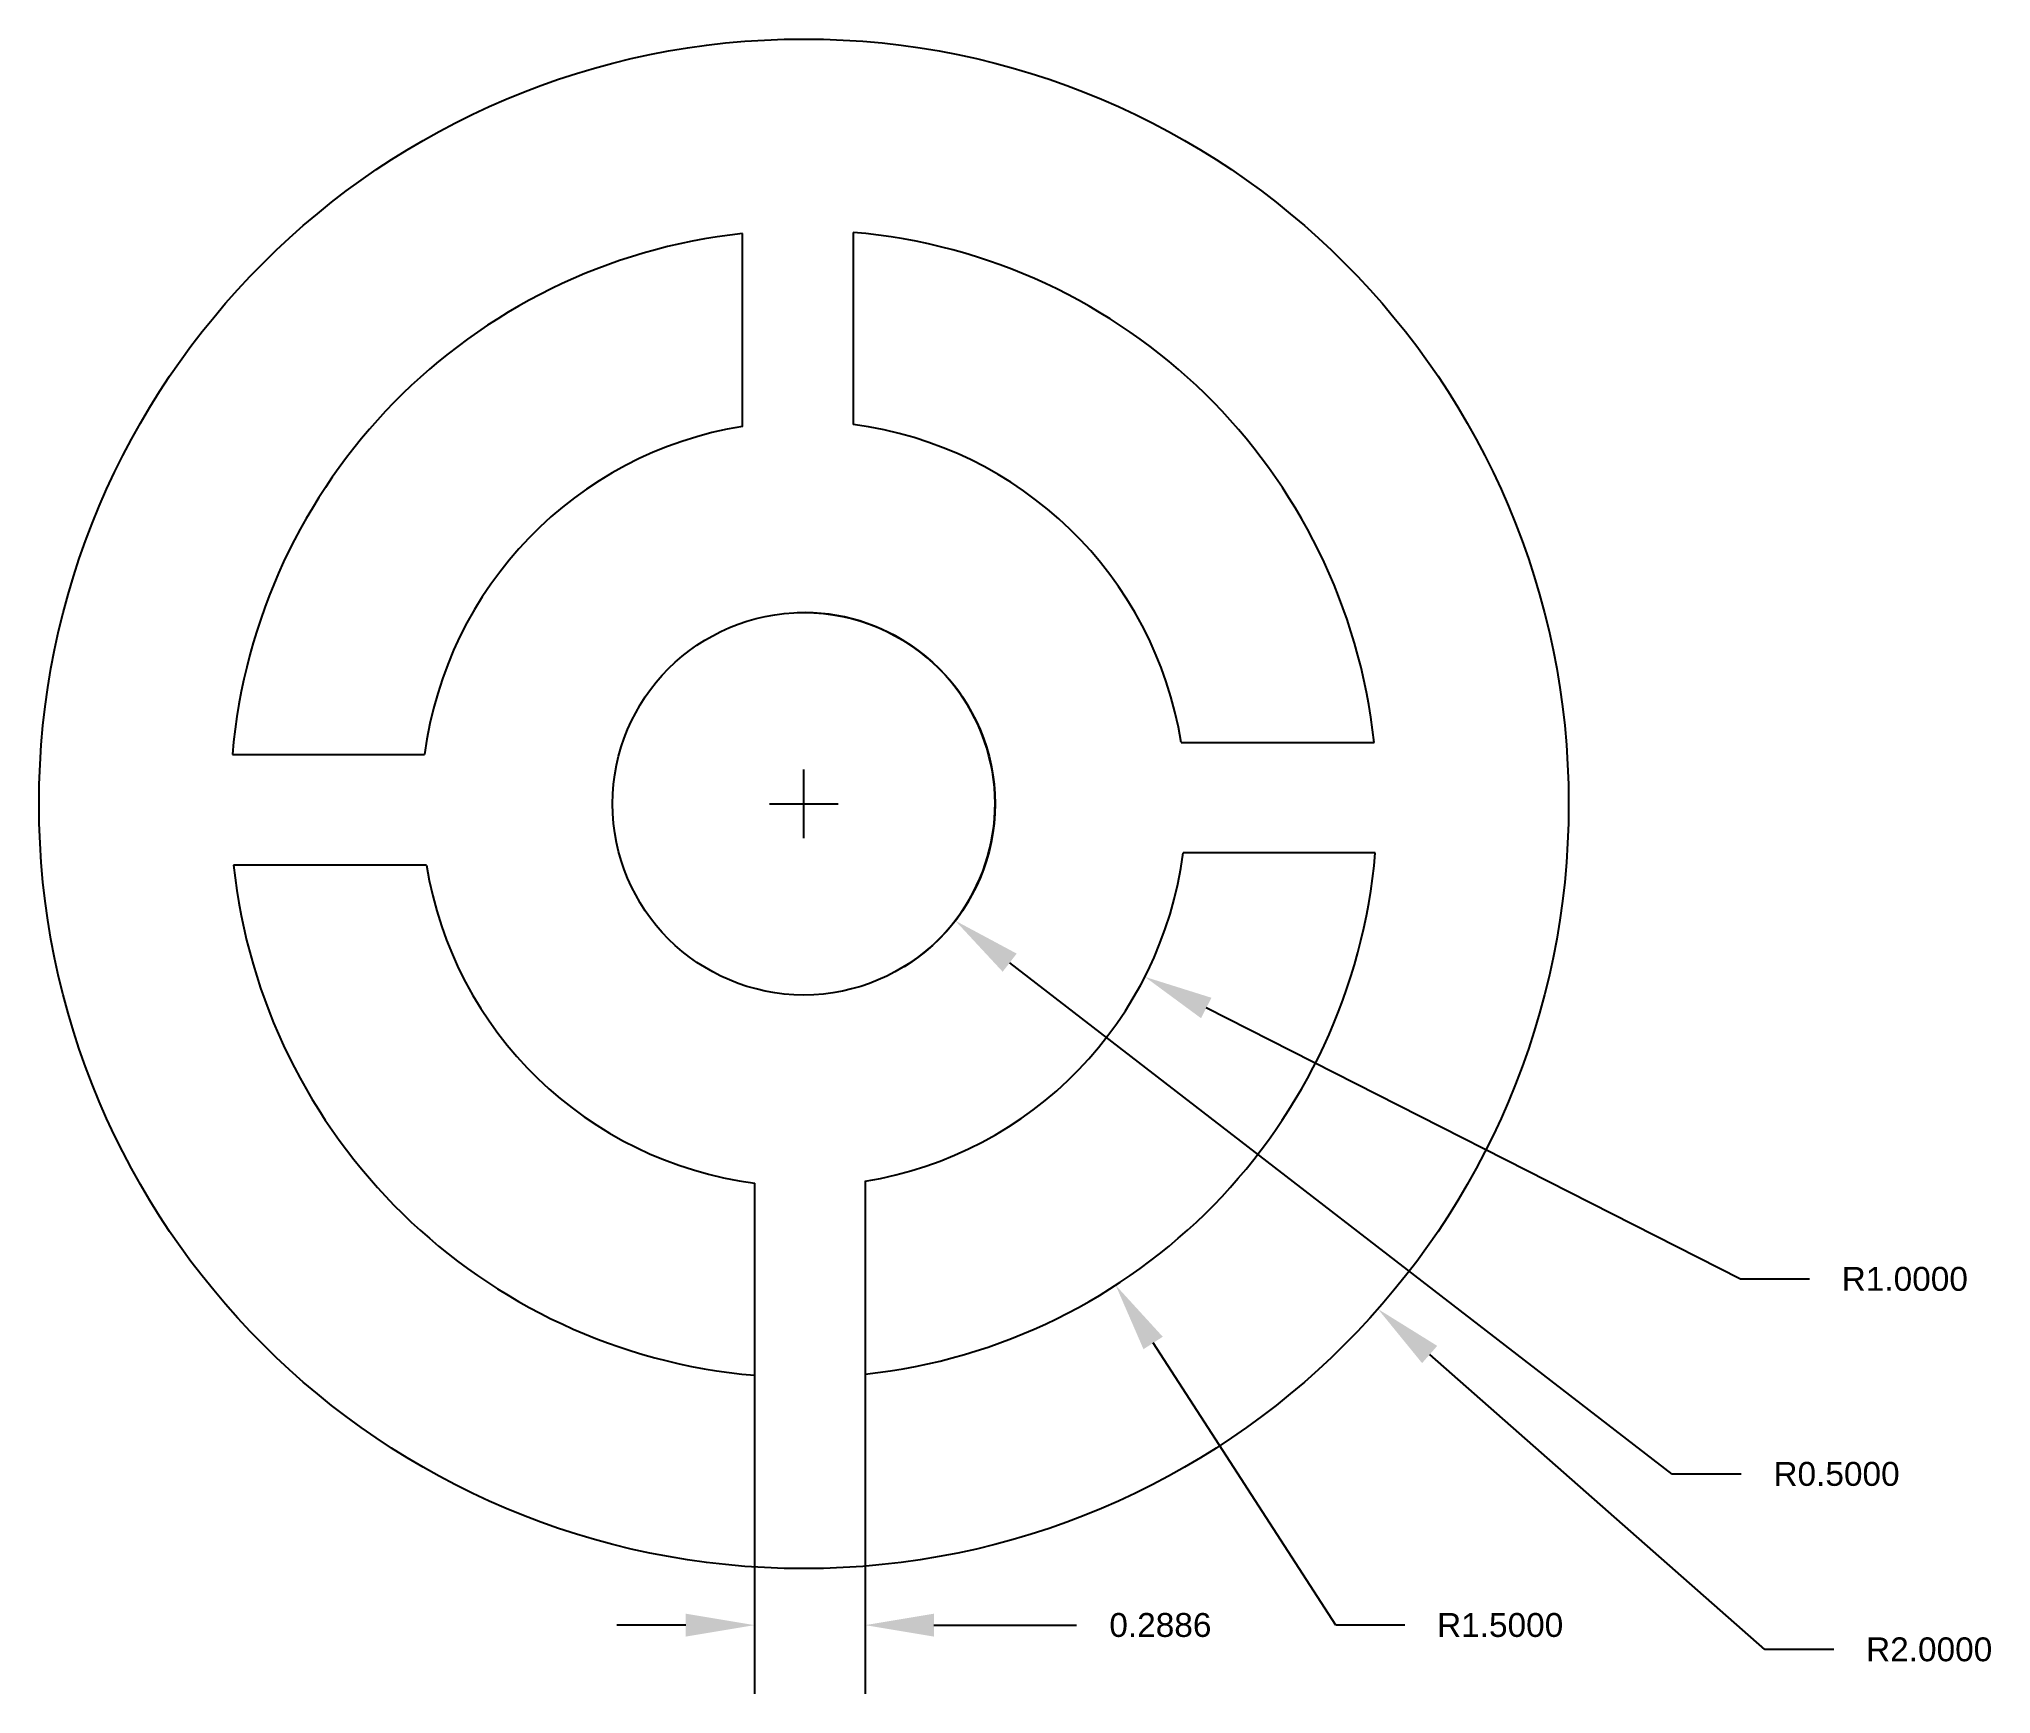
# Model space of a CAD drawing. Header units: inches. Extents: x -2 to 3.1, y -2.33 to 2.
import ezdxf

# ---------------------------------------------------------------- set-up
doc = ezdxf.new("R2010")
doc.units = ezdxf.units.IN
doc.header["$MEASUREMENT"] = 0
doc.layers.add('Dim', color=1, linetype='Continuous')
doc.styles.get("Standard").update_dxf_attribs({"font": 'arial.ttf'})
doc.dimstyles.get("Standard").update_dxf_attribs({"dimtxt": 0.18, "dimasz": 0.18, "dimexe": 0.18, "dimexo": 0.0625, "dimgap": 0.09, "dimtad": 0, "dimtih": 1, "dimtoh": 1, "dimdec": 4, "dimzin": 0, "dimdsep": 46, "dimtxsty": 'Standard', "dimcen": 0.09, "dimadec": 0, "dimazin": 0, "dimtfac": 1, "dimtdec": 4, "dimtofl": 0, "dimtmove": 0, "dimatfit": 3, "dimfxl": 1, "dimtolj": 1, "dimtzin": 0, "dimarcsym": 0})

# ---------------------------------------------------------------- blocks, each defined once
blk = doc.blocks.new('*D5')
at = {"layer": 'Defpoints', "color": 0, "transparency": 16777216}
for p in [(0, 0), (0.8155, -1.2589)]:
    blk.add_point(p, dxfattribs=at)
at = {"layer": 'Dim', "color": 0, "lineweight": -2, "transparency": 16777216}
for p, q in [((0, -0.09), (0, 0.09)), ((-0.09, 0), (0.09, 0)), ((1.3914, -2.1479), (0.9134, -1.41)), ((1.5714, -2.1479), (1.3914, -2.1479))]:
    blk.add_line(p, q, dxfattribs=at)
at = {"layer": 'Dim', "color": 0, "transparency": 16777216}
blk.add_solid([(0.9386, -1.3937), (0.8882, -1.4263), (0.8155, -1.2589)], dxfattribs=at)
at = {"layer": 'Dim', "color": 0, "transparency": 16777216, "insert": (1.8209, -2.1479), "char_height": 0.0625, "attachment_point": 5}
blk.add_mtext('\\A1;R1.5000', dxfattribs=at)
blk = doc.blocks.new('*D6')
at = {"layer": 'Defpoints', "color": 0, "transparency": 16777216}
for p in [(0, 0), (0.8918, -0.4525)]:
    blk.add_point(p, dxfattribs=at)
at = {"layer": 'Dim', "color": 0, "lineweight": -2, "transparency": 16777216}
for p, q in [((0, -0.09), (0, 0.09)), ((-0.09, 0), (0.09, 0)), ((2.4495, -1.2428), (1.0523, -0.5339)), ((2.6295, -1.2428), (2.4495, -1.2428))]:
    blk.add_line(p, q, dxfattribs=at)
at = {"layer": 'Dim', "color": 0, "transparency": 16777216}
blk.add_solid([(1.0659, -0.5072), (1.0387, -0.5607), (0.8918, -0.4525)], dxfattribs=at)
at = {"layer": 'Dim', "color": 0, "transparency": 16777216, "insert": (2.8791, -1.2428), "char_height": 0.0625, "attachment_point": 5}
blk.add_mtext('\\A1;R1.0000', dxfattribs=at)
blk = doc.blocks.new('*D8')
at = {"layer": 'Defpoints', "color": 0, "transparency": 16777216}
for p in [(0, 0), (1.5014, -1.3212)]:
    blk.add_point(p, dxfattribs=at)
at = {"layer": 'Dim', "color": 0, "lineweight": -2, "transparency": 16777216}
for p, q in [((0, -0.09), (0, 0.09)), ((-0.09, 0), (0.09, 0)), ((2.5133, -2.2116), (1.6366, -1.4401)), ((2.6933, -2.2116), (2.5133, -2.2116))]:
    blk.add_line(p, q, dxfattribs=at)
at = {"layer": 'Dim', "color": 0, "transparency": 16777216}
blk.add_solid([(1.6564, -1.4176), (1.6168, -1.4627), (1.5014, -1.3212)], dxfattribs=at)
at = {"layer": 'Dim', "color": 0, "transparency": 16777216, "insert": (2.9428, -2.2116), "char_height": 0.0625, "attachment_point": 5}
blk.add_mtext('\\A1;R2.0000', dxfattribs=at)
blk = doc.blocks.new('*D9')
at = {"layer": 'Defpoints', "color": 0, "transparency": 16777216}
for p in [(0, 0), (0.3958, -0.3055)]:
    blk.add_point(p, dxfattribs=at)
at = {"layer": 'Dim', "color": 0, "lineweight": -2, "transparency": 16777216}
for p, q in [((0, -0.09), (0, 0.09)), ((-0.09, 0), (0.09, 0)), ((2.271, -1.7528), (0.5383, -0.4155)), ((2.451, -1.7528), (2.271, -1.7528))]:
    blk.add_line(p, q, dxfattribs=at)
blk.add_arc((0, 0), 0.5, 301.712, 92.0488, dxfattribs=at)
at = {"layer": 'Dim', "color": 0, "transparency": 16777216}
blk.add_solid([(0.5566, -0.3917), (0.52, -0.4392), (0.3958, -0.3055)], dxfattribs=at)
at = {"layer": 'Dim', "color": 0, "transparency": 16777216, "insert": (2.7006, -1.7528), "char_height": 0.0625, "attachment_point": 5}
blk.add_mtext('\\A1;R0.5000', dxfattribs=at)
blk = doc.blocks.new('*D10')
at = {"layer": 'Defpoints', "color": 0, "transparency": 16777216}
for p in [(-0.1286, -1.2158), (0.1601, -1.2158), (-0.1286, -2.1479)]:
    blk.add_point(p, dxfattribs=at)
at = {"layer": 'Dim', "color": 0, "lineweight": -2, "transparency": 16777216}
for p, q in [((-0.1286, -1.2783), (-0.1286, -2.3279)), ((0.1601, -1.2783), (0.1601, -2.3279)), ((-0.3086, -2.1479), (-0.4886, -2.1479)), ((0.3401, -2.1479), (0.7127, -2.1479))]:
    blk.add_line(p, q, dxfattribs=at)
at = {"layer": 'Dim', "color": 0, "transparency": 16777216}
for points in [[(-0.3086, -2.1179), (-0.3086, -2.1779), (-0.1286, -2.1479)], [(0.3401, -2.1179), (0.3401, -2.1779), (0.1601, -2.1479)]]:
    blk.add_solid(points, dxfattribs=at)
at = {"layer": 'Dim', "color": 0, "transparency": 16777216, "insert": (0.9324, -2.1479), "char_height": 0.0625, "attachment_point": 5}
blk.add_mtext('\\A1;0.2886', dxfattribs=at)

msp = doc.modelspace()

# ---------------------------------------------------------------- linework, layer by layer
for points in [[(-0.16007, 0.98711), (-0.16007, 1.49144)], [(0.12857, 1.49448), (0.12857, 0.9917)], [(0.98711, 0.16007), (1.49144, 0.16007)], [(-1.49448, 0.12857), (-0.9917, 0.12857)], [(1.49448, -0.12857), (0.9917, -0.12857)], [(-0.98711, -0.16007), (-1.49144, -0.16007)], [(-0.12857, -1.49448), (-0.12857, -0.9917)], [(0.16007, -0.98711), (0.16007, -1.49144)]]:
    msp.add_lwpolyline(points)
for radius in [2, 0.5]:
    msp.add_circle((0, 0), radius)
for radius, start, end in [(1.5, 96.12573, 175.083), (1.5, 6.12573, 85.083), (1, 99.21072, 172.6131), (1, 9.21072, 82.6131), (1.5, 276.12573, 355.083), (1, 279.21072, 352.6131), (1.5, 186.12573, 265.083), (1, 189.21072, 262.6131)]:
    msp.add_arc((0, 0), radius, start, end)

# ---------------------------------------------------------------- dimensions: what is measured, and where the dimension line sits
at = {"layer": 'Dim'}
for mpoint, picture, middle in [((0.39582, -0.3055), '*D9', (2.70057, -1.75282)), ((0.81551, -1.25894), '*D5', (1.82088, -2.14788)), ((0.89178, -0.45246), '*D6', (2.87905, -1.2428)), ((1.50145, -1.32123), '*D8', (2.9428, -2.2116))]:
    dim = msp.add_radius_dim(center=(0, 0), mpoint=mpoint, dimstyle='Standard', override={"dimtxt": 0.0625}, dxfattribs=at)
    dim.commit()
    dim.dimension.update_dxf_attribs({"geometry": picture, "text_midpoint": middle, "dimtype": 164})
dim = msp.add_linear_dim(base=(-0.12857, -2.14788), p1=(0.16007, -1.21576), p2=(-0.12857, -1.21576), dimstyle='Standard', override={"dimtxt": 0.0625}, dxfattribs=at)
dim.commit()
dim.dimension.update_dxf_attribs({"geometry": '*D10', "text_midpoint": (0.93239, -2.14788), "dimtype": 160})

doc.saveas('drawing.dxf')
